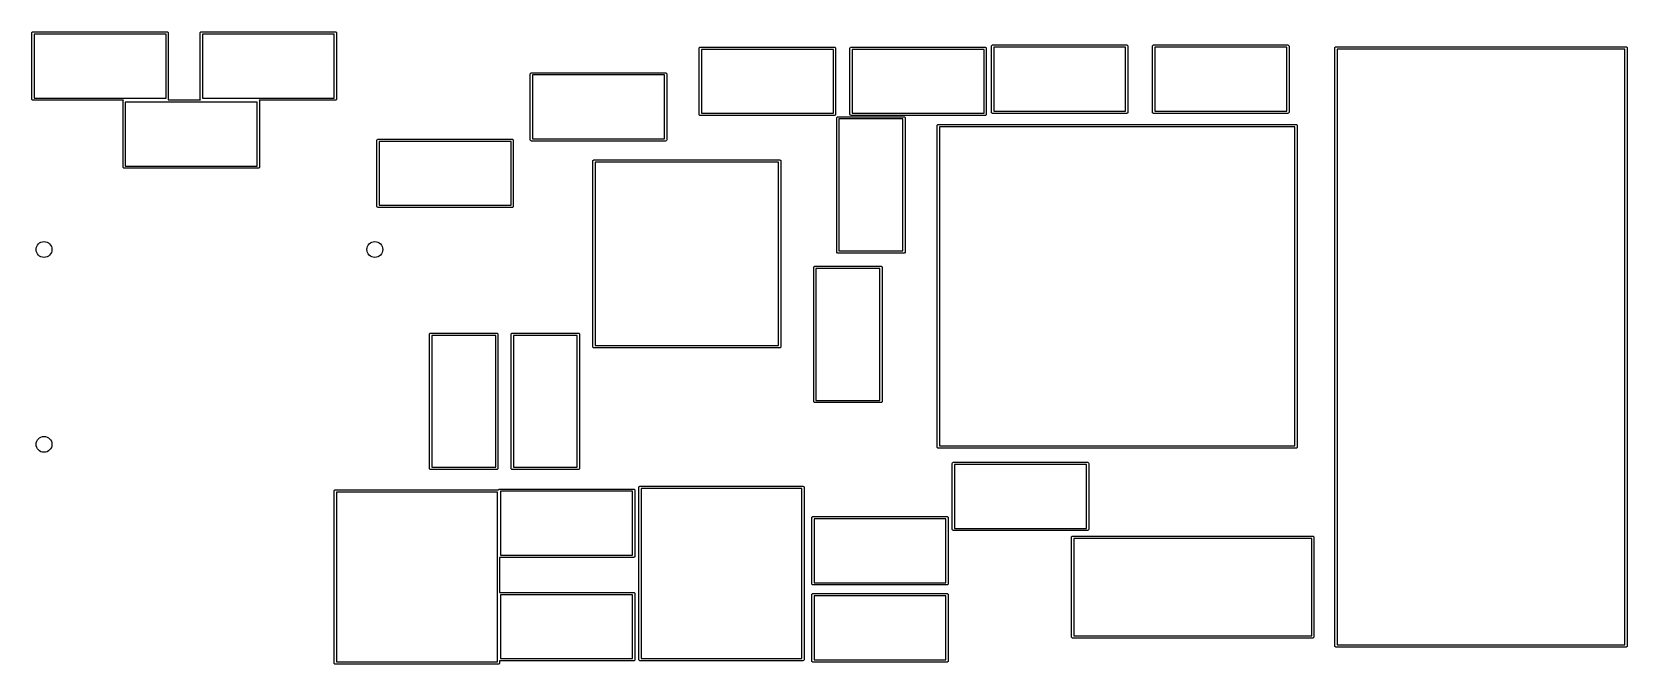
# Model space of a CAD drawing. Extents: x 5.63 to 7.02, y -4.13 to -3.58.
import ezdxf

# ---------------------------------------------------------------- set-up
doc = ezdxf.new("R2010")
doc.units = 0
doc.header["$MEASUREMENT"] = 0
doc.layers.add('BLACK', color=7, linetype='CONTINUOUS')

msp = doc.modelspace()

# ---------------------------------------------------------------- linework, layer by layer
at = {"layer": 'BLACK', "linetype": 'CONTINUOUS'}
for p, q in [((5.6347, -3.5807), (5.6348, -3.5803)), ((5.6347, -3.6382), (5.6347, -3.5807)), ((5.6348, -3.5803), (5.6354, -3.5798)), ((5.6354, -3.5798), (5.6357, -3.5797)), ((5.6357, -3.5797), (5.7523, -3.5797)), ((5.6367, -3.5817), (5.6367, -3.6372)), ((5.7513, -3.5817), (5.6367, -3.5817)), ((5.7513, -3.6372), (5.7513, -3.5817)), ((5.7523, -3.5797), (5.7526, -3.5798)), ((5.7526, -3.5798), (5.7532, -3.5803)), ((5.7532, -3.5803), (5.7532, -3.5807)), ((5.7532, -3.5807), (5.7532, -3.6382)), ((5.7809, -3.5807), (5.781, -3.5803)), ((5.7809, -3.6382), (5.7809, -3.5807)), ((5.781, -3.5803), (5.7815, -3.5798)), ((5.7815, -3.5798), (5.7819, -3.5797)), ((5.7819, -3.5797), (5.8984, -3.5797)), ((5.7829, -3.5817), (5.7829, -3.6372)), ((5.8974, -3.5817), (5.7829, -3.5817)), ((5.8974, -3.6372), (5.8974, -3.5817)), ((5.8984, -3.5797), (5.8988, -3.5798)), ((5.8988, -3.5798), (5.8993, -3.5803)), ((5.8993, -3.5803), (5.8994, -3.5807)), ((5.8994, -3.5807), (5.8994, -3.6382)), ((6.2145, -3.5939), (6.2146, -3.5936)), ((6.2145, -3.6514), (6.2145, -3.5939)), ((6.2146, -3.5936), (6.2151, -3.593)), ((6.2151, -3.593), (6.2155, -3.593)), ((6.2155, -3.593), (6.332, -3.593)), ((6.2165, -3.5949), (6.2165, -3.6504)), ((6.3311, -3.5949), (6.2165, -3.5949)), ((6.3311, -3.6504), (6.3311, -3.5949)), ((6.332, -3.593), (6.3324, -3.593)), ((6.3324, -3.593), (6.333, -3.5936)), ((6.333, -3.5936), (6.333, -3.5939)), ((6.333, -3.5939), (6.333, -3.6514)), ((6.3455, -3.5939), (6.3456, -3.5936)), ((6.3455, -3.6514), (6.3455, -3.5939)), ((6.3456, -3.5936), (6.3461, -3.593)), ((6.3461, -3.593), (6.3465, -3.593)), ((6.3465, -3.593), (6.4631, -3.593)), ((6.3475, -3.5949), (6.3475, -3.6504)), ((6.4621, -3.5949), (6.3475, -3.5949)), ((6.4621, -3.6504), (6.4621, -3.5949)), ((6.4631, -3.593), (6.4634, -3.593)), ((6.4634, -3.593), (6.464, -3.5936)), ((6.464, -3.5936), (6.464, -3.5939)), ((6.464, -3.5939), (6.464, -3.6514)), ((6.4685, -3.5917), (6.4691, -3.5912)), ((6.4685, -3.5921), (6.4685, -3.5917)), ((6.4685, -3.6496), (6.4685, -3.5921)), ((6.4691, -3.5912), (6.4694, -3.5911)), ((6.4694, -3.5911), (6.586, -3.5911)), ((6.4704, -3.5931), (6.4704, -3.6486)), ((6.585, -3.5931), (6.4704, -3.5931)), ((6.585, -3.6486), (6.585, -3.5931)), ((6.586, -3.5911), (6.5864, -3.5912)), ((6.5864, -3.5912), (6.5869, -3.5917)), ((6.5869, -3.5917), (6.587, -3.5921)), ((6.587, -3.5921), (6.587, -3.6496)), ((6.6085, -3.5917), (6.6091, -3.5912)), ((6.6085, -3.5921), (6.6085, -3.5917)), ((6.6085, -3.6496), (6.6085, -3.5921)), ((6.6091, -3.5912), (6.6094, -3.5911)), ((6.6094, -3.5911), (6.726, -3.5911)), ((6.6104, -3.5931), (6.6104, -3.6486)), ((6.725, -3.5931), (6.6104, -3.5931)), ((6.725, -3.6486), (6.725, -3.5931)), ((6.726, -3.5911), (6.7264, -3.5912)), ((6.7264, -3.5912), (6.7269, -3.5917)), ((6.7269, -3.5917), (6.727, -3.5921)), ((6.727, -3.5921), (6.727, -3.6496)), ((6.7668, -3.5937), (6.7669, -3.5933)), ((6.7668, -4.1134), (6.7668, -3.5937)), ((6.7669, -3.5933), (6.7674, -3.5928)), ((6.7674, -3.5928), (6.7678, -3.5927)), ((6.7678, -3.5927), (7.0198, -3.5927)), ((6.7688, -3.5947), (6.7688, -4.1124)), ((7.0188, -3.5947), (6.7688, -3.5947)), ((7.0188, -4.1124), (7.0188, -3.5947)), ((7.0198, -3.5927), (7.0201, -3.5928)), ((7.0201, -3.5928), (7.0207, -3.5933)), ((7.0207, -3.5933), (7.0207, -3.5937)), ((7.0207, -3.5937), (7.0207, -4.1134)), ((6.0678, -3.6161), (6.0679, -3.6158)), ((6.0678, -3.6736), (6.0678, -3.6161)), ((6.0679, -3.6158), (6.0684, -3.6152)), ((6.0684, -3.6152), (6.0688, -3.6152)), ((6.0688, -3.6152), (6.1853, -3.6152)), ((6.0698, -3.6171), (6.0698, -3.6726)), ((6.1844, -3.6171), (6.0698, -3.6171)), ((6.1844, -3.6726), (6.1844, -3.6171)), ((6.1853, -3.6152), (6.1857, -3.6152)), ((6.1857, -3.6152), (6.1862, -3.6158)), ((6.1862, -3.6158), (6.1863, -3.6161)), ((6.1863, -3.6161), (6.1863, -3.6736)), ((5.6348, -3.6386), (5.6347, -3.6382)), ((5.6354, -3.6391), (5.6348, -3.6386)), ((5.6357, -3.6392), (5.6354, -3.6391)), ((5.7143, -3.6392), (5.6357, -3.6392)), ((5.6367, -3.6372), (5.7513, -3.6372)), ((5.714, -3.6398), (5.7141, -3.6394)), ((5.714, -3.6972), (5.714, -3.6398)), ((5.7141, -3.6394), (5.7143, -3.6392)), ((5.7159, -3.6407), (5.7159, -3.6963)), ((5.8305, -3.6407), (5.7159, -3.6407)), ((5.7532, -3.6386), (5.753, -3.6388)), ((5.753, -3.6388), (5.7812, -3.6388)), ((5.7532, -3.6382), (5.7532, -3.6386)), ((5.781, -3.6386), (5.7809, -3.6382)), ((5.7812, -3.6388), (5.781, -3.6386)), ((5.7829, -3.6372), (5.8974, -3.6372)), ((5.8305, -3.6963), (5.8305, -3.6407)), ((5.8984, -3.6392), (5.8322, -3.6392)), ((5.8322, -3.6392), (5.8324, -3.6394)), ((5.8324, -3.6394), (5.8325, -3.6398)), ((5.8325, -3.6398), (5.8325, -3.6972)), ((5.8988, -3.6391), (5.8984, -3.6392)), ((5.8993, -3.6386), (5.8988, -3.6391)), ((5.8994, -3.6382), (5.8993, -3.6386)), ((6.2146, -3.6518), (6.2145, -3.6514)), ((6.2151, -3.6523), (6.2146, -3.6518)), ((6.2155, -3.6524), (6.2151, -3.6523)), ((6.332, -3.6524), (6.2155, -3.6524)), ((6.2165, -3.6504), (6.3311, -3.6504)), ((6.3324, -3.6523), (6.332, -3.6524)), ((6.333, -3.6518), (6.3324, -3.6523)), ((6.333, -3.6514), (6.333, -3.6518)), ((6.3341, -3.654), (6.3347, -3.6535)), ((6.3341, -3.6544), (6.3341, -3.654)), ((6.3341, -3.7709), (6.3341, -3.6544)), ((6.3347, -3.6535), (6.335, -3.6534)), ((6.335, -3.6534), (6.3925, -3.6534)), ((6.336, -3.6554), (6.336, -3.77)), ((6.3915, -3.6554), (6.336, -3.6554)), ((6.3456, -3.6518), (6.3455, -3.6514)), ((6.3461, -3.6523), (6.3456, -3.6518)), ((6.3465, -3.6524), (6.3461, -3.6523)), ((6.4631, -3.6524), (6.3465, -3.6524)), ((6.3475, -3.6504), (6.4621, -3.6504)), ((6.3915, -3.77), (6.3915, -3.6554)), ((6.3925, -3.6534), (6.3929, -3.6535)), ((6.3929, -3.6535), (6.3934, -3.654)), ((6.3934, -3.654), (6.3935, -3.6544)), ((6.3935, -3.6544), (6.3935, -3.7709)), ((6.4634, -3.6523), (6.4631, -3.6524)), ((6.464, -3.6518), (6.4634, -3.6523)), ((6.464, -3.6514), (6.464, -3.6518)), ((6.4685, -3.65), (6.4685, -3.6496)), ((6.4691, -3.6505), (6.4685, -3.65)), ((6.4694, -3.6506), (6.4691, -3.6505)), ((6.586, -3.6506), (6.4694, -3.6506)), ((6.4704, -3.6486), (6.585, -3.6486)), ((6.5864, -3.6505), (6.586, -3.6506)), ((6.5869, -3.65), (6.5864, -3.6505)), ((6.587, -3.6496), (6.5869, -3.65)), ((6.6085, -3.65), (6.6085, -3.6496)), ((6.6091, -3.6505), (6.6085, -3.65)), ((6.6094, -3.6506), (6.6091, -3.6505)), ((6.726, -3.6506), (6.6094, -3.6506)), ((6.6104, -3.6486), (6.725, -3.6486)), ((6.7264, -3.6505), (6.726, -3.6506)), ((6.7269, -3.65), (6.7264, -3.6505)), ((6.727, -3.6496), (6.7269, -3.65)), ((6.0698, -3.6726), (6.1844, -3.6726)), ((6.4212, -3.6611), (6.4213, -3.6607)), ((6.4212, -3.9406), (6.4212, -3.6611)), ((6.4213, -3.6607), (6.4218, -3.6602)), ((6.4218, -3.6602), (6.4222, -3.6601)), ((6.4222, -3.6601), (6.7332, -3.6601)), ((6.4232, -3.6621), (6.4232, -3.9396)), ((6.7322, -3.6621), (6.4232, -3.6621)), ((6.7322, -3.9396), (6.7322, -3.6621)), ((6.7332, -3.6601), (6.7336, -3.6602)), ((6.7336, -3.6602), (6.7341, -3.6607)), ((6.7341, -3.6607), (6.7342, -3.6611)), ((6.7342, -3.6611), (6.7342, -3.9406)), ((5.9345, -3.6739), (5.9346, -3.6736)), ((5.9345, -3.7314), (5.9345, -3.6739)), ((5.9346, -3.6736), (5.9351, -3.673)), ((5.9351, -3.673), (5.9355, -3.673)), ((5.9355, -3.673), (6.052, -3.673)), ((5.9365, -3.6749), (5.9365, -3.7304)), ((6.0511, -3.6749), (5.9365, -3.6749)), ((6.0511, -3.7304), (6.0511, -3.6749)), ((6.052, -3.673), (6.0524, -3.673)), ((6.0524, -3.673), (6.053, -3.6736)), ((6.053, -3.6736), (6.053, -3.6739)), ((6.053, -3.6739), (6.053, -3.7314)), ((6.0679, -3.674), (6.0678, -3.6736)), ((6.0684, -3.6745), (6.0679, -3.674)), ((6.0688, -3.6746), (6.0684, -3.6745)), ((6.1853, -3.6746), (6.0688, -3.6746)), ((6.1857, -3.6745), (6.1853, -3.6746)), ((6.1862, -3.674), (6.1857, -3.6745)), ((6.1863, -3.6736), (6.1862, -3.674)), ((5.7141, -3.6976), (5.714, -3.6972)), ((5.7146, -3.6982), (5.7141, -3.6976)), ((5.715, -3.6982), (5.7146, -3.6982)), ((5.8315, -3.6982), (5.715, -3.6982)), ((5.7159, -3.6963), (5.8305, -3.6963)), ((5.8319, -3.6982), (5.8315, -3.6982)), ((5.8324, -3.6976), (5.8319, -3.6982)), ((5.8325, -3.6972), (5.8324, -3.6976)), ((6.1221, -3.692), (6.1222, -3.6916)), ((6.1221, -3.8534), (6.1221, -3.692)), ((6.1222, -3.6916), (6.1227, -3.6911)), ((6.1227, -3.6911), (6.1231, -3.691)), ((6.1231, -3.691), (6.2845, -3.691)), ((6.1241, -3.693), (6.1241, -3.8524)), ((6.2835, -3.693), (6.1241, -3.693)), ((6.2835, -3.8524), (6.2835, -3.693)), ((6.2845, -3.691), (6.2849, -3.6911)), ((6.2849, -3.6911), (6.2854, -3.6916)), ((6.2854, -3.6916), (6.2855, -3.692)), ((6.2855, -3.692), (6.2855, -3.8534)), ((5.9346, -3.7318), (5.9345, -3.7314)), ((5.9351, -3.7323), (5.9346, -3.7318)), ((5.9355, -3.7324), (5.9351, -3.7323)), ((6.052, -3.7324), (5.9355, -3.7324)), ((5.9365, -3.7304), (6.0511, -3.7304)), ((6.0524, -3.7323), (6.052, -3.7324)), ((6.053, -3.7318), (6.0524, -3.7323)), ((6.053, -3.7314), (6.053, -3.7318)), ((6.3141, -3.784), (6.3147, -3.7835)), ((6.3147, -3.7835), (6.315, -3.7834)), ((6.315, -3.7834), (6.3725, -3.7834)), ((6.3341, -3.7713), (6.3341, -3.7709)), ((6.3347, -3.7719), (6.3341, -3.7713)), ((6.335, -3.7719), (6.3347, -3.7719)), ((6.3925, -3.7719), (6.335, -3.7719)), ((6.336, -3.77), (6.3915, -3.77)), ((6.3725, -3.7834), (6.3729, -3.7835)), ((6.3729, -3.7835), (6.3734, -3.784)), ((6.3929, -3.7719), (6.3925, -3.7719)), ((6.3934, -3.7713), (6.3929, -3.7719)), ((6.3935, -3.7709), (6.3934, -3.7713)), ((6.3141, -3.7844), (6.3141, -3.784)), ((6.3141, -3.9009), (6.3141, -3.7844)), ((6.316, -3.7854), (6.316, -3.9)), ((6.3715, -3.7854), (6.316, -3.7854)), ((6.3715, -3.9), (6.3715, -3.7854)), ((6.3734, -3.784), (6.3735, -3.7844)), ((6.3735, -3.7844), (6.3735, -3.9009)), ((5.9802, -3.8425), (5.9803, -3.8421)), ((5.9802, -3.9591), (5.9802, -3.8425)), ((5.9803, -3.8421), (5.9808, -3.8416)), ((5.9808, -3.8416), (5.9812, -3.8415)), ((5.9812, -3.8415), (6.0387, -3.8415)), ((5.9822, -3.8435), (5.9822, -3.9581)), ((6.0377, -3.8435), (5.9822, -3.8435)), ((6.0377, -3.9581), (6.0377, -3.8435)), ((6.0387, -3.8415), (6.0391, -3.8416)), ((6.0391, -3.8416), (6.0396, -3.8421)), ((6.0396, -3.8421), (6.0397, -3.8425)), ((6.0397, -3.8425), (6.0397, -3.9591)), ((6.0511, -3.8425), (6.0512, -3.8421)), ((6.0511, -3.9591), (6.0511, -3.8425)), ((6.0512, -3.8421), (6.0517, -3.8416)), ((6.0517, -3.8416), (6.0521, -3.8415)), ((6.0521, -3.8415), (6.1095, -3.8415)), ((6.0531, -3.8435), (6.0531, -3.9581)), ((6.1086, -3.8435), (6.0531, -3.8435)), ((6.1086, -3.9581), (6.1086, -3.8435)), ((6.1095, -3.8415), (6.1099, -3.8416)), ((6.1099, -3.8416), (6.1105, -3.8421)), ((6.1105, -3.8421), (6.1105, -3.8425)), ((6.1105, -3.8425), (6.1105, -3.9591)), ((6.1241, -3.8524), (6.2835, -3.8524)), ((6.1222, -3.8538), (6.1221, -3.8534)), ((6.1227, -3.8543), (6.1222, -3.8538)), ((6.1231, -3.8544), (6.1227, -3.8543)), ((6.2845, -3.8544), (6.1231, -3.8544)), ((6.2849, -3.8543), (6.2845, -3.8544)), ((6.2854, -3.8538), (6.2849, -3.8543)), ((6.2855, -3.8534), (6.2854, -3.8538)), ((6.3141, -3.9013), (6.3141, -3.9009)), ((6.3147, -3.9019), (6.3141, -3.9013)), ((6.315, -3.9019), (6.3147, -3.9019)), ((6.3725, -3.9019), (6.315, -3.9019)), ((6.316, -3.9), (6.3715, -3.9)), ((6.3729, -3.9019), (6.3725, -3.9019)), ((6.3734, -3.9013), (6.3729, -3.9019)), ((6.3735, -3.9009), (6.3734, -3.9013)), ((6.4213, -3.941), (6.4212, -3.9406)), ((6.4218, -3.9415), (6.4213, -3.941)), ((6.4222, -3.9416), (6.4218, -3.9415)), ((6.7332, -3.9416), (6.4222, -3.9416)), ((6.4232, -3.9396), (6.7322, -3.9396)), ((6.7336, -3.9415), (6.7332, -3.9416)), ((6.7341, -3.941), (6.7336, -3.9415)), ((6.7342, -3.9406), (6.7341, -3.941)), ((5.9803, -3.9594), (5.9802, -3.9591)), ((5.9808, -3.96), (5.9803, -3.9594)), ((5.9812, -3.96), (5.9808, -3.96)), ((6.0387, -3.96), (5.9812, -3.96)), ((5.9822, -3.9581), (6.0377, -3.9581)), ((6.0391, -3.96), (6.0387, -3.96)), ((6.0396, -3.9594), (6.0391, -3.96)), ((6.0397, -3.9591), (6.0396, -3.9594)), ((6.0512, -3.9594), (6.0511, -3.9591)), ((6.0517, -3.96), (6.0512, -3.9594)), ((6.0521, -3.96), (6.0517, -3.96)), ((6.1095, -3.96), (6.0521, -3.96)), ((6.0531, -3.9581), (6.1086, -3.9581)), ((6.1099, -3.96), (6.1095, -3.96)), ((6.1105, -3.9594), (6.1099, -3.96)), ((6.1105, -3.9591), (6.1105, -3.9594)), ((6.4344, -3.9547), (6.4345, -3.9543)), ((6.4344, -4.0122), (6.4344, -3.9547)), ((6.4345, -3.9543), (6.4351, -3.9538)), ((6.4351, -3.9538), (6.4354, -3.9537)), ((6.4354, -3.9537), (6.552, -3.9537)), ((6.4364, -3.9557), (6.4364, -4.0112)), ((6.551, -3.9557), (6.4364, -3.9557)), ((6.551, -4.0112), (6.551, -3.9557)), ((6.552, -3.9537), (6.5523, -3.9538)), ((6.5523, -3.9538), (6.5529, -3.9543)), ((6.5529, -3.9543), (6.553, -3.9547)), ((6.553, -3.9547), (6.553, -4.0122)), ((5.8975, -3.9782), (5.898, -3.9777)), ((5.898, -3.9777), (5.8984, -3.9776)), ((5.8984, -3.9776), (6.0401, -3.9776)), ((6.0401, -3.9776), (6.0406, -3.977)), ((6.0401, -3.9776), (6.0401, -3.9776)), ((6.0406, -3.977), (6.041, -3.977)), ((6.041, -3.977), (6.1576, -3.977)), ((6.1576, -3.977), (6.1579, -3.977)), ((6.1579, -3.977), (6.1585, -3.9776)), ((6.1585, -3.9776), (6.1585, -3.978)), ((6.162, -3.9756), (6.1621, -3.9752)), ((6.162, -4.1252), (6.162, -3.9756)), ((6.1621, -3.9752), (6.1626, -3.9747)), ((6.1626, -3.9747), (6.163, -3.9746)), ((6.163, -3.9746), (6.3047, -3.9746)), ((6.164, -3.9766), (6.164, -4.1242)), ((6.3037, -3.9766), (6.164, -3.9766)), ((6.3037, -4.1242), (6.3037, -3.9766)), ((6.3047, -3.9746), (6.3051, -3.9747)), ((6.3051, -3.9747), (6.3056, -3.9752)), ((6.3056, -3.9752), (6.3057, -3.9756)), ((6.3057, -3.9756), (6.3057, -4.1252)), ((5.8974, -3.9786), (5.8975, -3.9782)), ((5.8974, -4.1282), (5.8974, -3.9786)), ((5.8994, -3.9796), (5.8994, -4.1272)), ((6.0392, -3.9796), (5.8994, -3.9796)), ((6.0392, -4.1272), (6.0392, -3.9796)), ((6.042, -3.9789), (6.042, -4.0344)), ((6.1566, -3.9789), (6.042, -3.9789)), ((6.1566, -4.0344), (6.1566, -3.9789)), ((6.1585, -3.978), (6.1585, -4.0354)), ((6.3124, -4.002), (6.3125, -4.0016)), ((6.3124, -4.0594), (6.3124, -4.002)), ((6.3125, -4.0016), (6.313, -4.0011)), ((6.313, -4.0011), (6.3134, -4.001)), ((6.3134, -4.001), (6.4299, -4.001)), ((6.3144, -4.003), (6.3144, -4.0585)), ((6.4289, -4.003), (6.3144, -4.003)), ((6.4289, -4.0585), (6.4289, -4.003)), ((6.4299, -4.001), (6.4303, -4.0011)), ((6.4303, -4.0011), (6.4308, -4.0016)), ((6.4308, -4.0016), (6.4309, -4.002)), ((6.4309, -4.002), (6.4309, -4.0594)), ((6.4345, -4.0126), (6.4344, -4.0122)), ((6.4351, -4.0131), (6.4345, -4.0126)), ((6.4354, -4.0132), (6.4351, -4.0131)), ((6.552, -4.0132), (6.4354, -4.0132)), ((6.4364, -4.0112), (6.551, -4.0112)), ((6.538, -4.0189), (6.5381, -4.0185)), ((6.538, -4.1055), (6.538, -4.0189)), ((6.5381, -4.0185), (6.5386, -4.018)), ((6.5386, -4.018), (6.539, -4.0179)), ((6.539, -4.0179), (6.7476, -4.0179)), ((6.5523, -4.0131), (6.552, -4.0132)), ((6.5529, -4.0126), (6.5523, -4.0131)), ((6.553, -4.0122), (6.5529, -4.0126)), ((6.7476, -4.0179), (6.748, -4.018)), ((6.748, -4.018), (6.7485, -4.0185)), ((6.7485, -4.0185), (6.7486, -4.0189)), ((6.7486, -4.0189), (6.7486, -4.1055)), ((6.54, -4.0199), (6.54, -4.1045)), ((6.7467, -4.0199), (6.54, -4.0199)), ((6.7467, -4.1045), (6.7467, -4.0199)), ((6.1576, -4.0364), (6.0411, -4.0364)), ((6.0411, -4.0364), (6.0411, -4.067)), ((6.042, -4.0344), (6.1566, -4.0344)), ((6.1579, -4.0363), (6.1576, -4.0364)), ((6.1585, -4.0358), (6.1579, -4.0363)), ((6.1585, -4.0354), (6.1585, -4.0358)), ((6.3125, -4.0598), (6.3124, -4.0594)), ((6.313, -4.0604), (6.3125, -4.0598)), ((6.3134, -4.0604), (6.313, -4.0604)), ((6.4299, -4.0604), (6.3134, -4.0604)), ((6.3144, -4.0585), (6.4289, -4.0585)), ((6.4303, -4.0604), (6.4299, -4.0604)), ((6.4308, -4.0598), (6.4303, -4.0604)), ((6.4309, -4.0594), (6.4308, -4.0598)), ((6.0411, -4.067), (6.1576, -4.067)), ((6.042, -4.0689), (6.042, -4.1244)), ((6.1566, -4.0689), (6.042, -4.0689)), ((6.1566, -4.1244), (6.1566, -4.0689)), ((6.1576, -4.067), (6.1579, -4.067)), ((6.1579, -4.067), (6.1585, -4.0676)), ((6.1585, -4.0676), (6.1585, -4.068)), ((6.1585, -4.068), (6.1585, -4.1254)), ((6.3124, -4.0689), (6.3125, -4.0685)), ((6.3124, -4.1264), (6.3124, -4.0689)), ((6.3125, -4.0685), (6.313, -4.068)), ((6.313, -4.068), (6.3134, -4.0679)), ((6.3134, -4.0679), (6.4299, -4.0679)), ((6.3144, -4.0699), (6.3144, -4.1254)), ((6.4289, -4.0699), (6.3144, -4.0699)), ((6.4289, -4.1254), (6.4289, -4.0699)), ((6.4299, -4.0679), (6.4303, -4.068)), ((6.4303, -4.068), (6.4308, -4.0685)), ((6.4308, -4.0685), (6.4309, -4.0689)), ((6.4309, -4.0689), (6.4309, -4.1264)), ((6.5381, -4.1059), (6.538, -4.1055)), ((6.5386, -4.1064), (6.5381, -4.1059)), ((6.539, -4.1065), (6.5386, -4.1064)), ((6.7476, -4.1065), (6.539, -4.1065)), ((6.54, -4.1045), (6.7467, -4.1045)), ((6.748, -4.1064), (6.7476, -4.1065)), ((6.7485, -4.1059), (6.748, -4.1064)), ((6.7486, -4.1055), (6.7485, -4.1059)), ((6.7669, -4.1138), (6.7668, -4.1134)), ((6.7674, -4.1143), (6.7669, -4.1138)), ((6.7678, -4.1144), (6.7674, -4.1143)), ((7.0198, -4.1144), (6.7678, -4.1144)), ((6.7688, -4.1124), (7.0188, -4.1124)), ((7.0201, -4.1143), (7.0198, -4.1144)), ((7.0207, -4.1138), (7.0201, -4.1143)), ((7.0207, -4.1134), (7.0207, -4.1138)), ((5.8975, -4.1286), (5.8974, -4.1282)), ((5.898, -4.1291), (5.8975, -4.1286)), ((5.8984, -4.1292), (5.898, -4.1291)), ((6.0402, -4.1292), (5.8984, -4.1292)), ((5.8994, -4.1272), (6.0392, -4.1272)), ((6.0405, -4.1291), (6.0402, -4.1292)), ((6.0411, -4.1286), (6.0405, -4.1291)), ((6.1576, -4.1264), (6.0411, -4.1264)), ((6.0411, -4.1264), (6.0411, -4.1282)), ((6.0411, -4.1282), (6.0411, -4.1286)), ((6.042, -4.1244), (6.1566, -4.1244)), ((6.1579, -4.1263), (6.1576, -4.1264)), ((6.1585, -4.1258), (6.1579, -4.1263)), ((6.1585, -4.1254), (6.1585, -4.1258)), ((6.1621, -4.1256), (6.162, -4.1252)), ((6.1626, -4.1261), (6.1621, -4.1256)), ((6.163, -4.1262), (6.1626, -4.1261)), ((6.3047, -4.1262), (6.163, -4.1262)), ((6.164, -4.1242), (6.3037, -4.1242)), ((6.3051, -4.1261), (6.3047, -4.1262)), ((6.3056, -4.1256), (6.3051, -4.1261)), ((6.3057, -4.1252), (6.3056, -4.1256)), ((6.3125, -4.1268), (6.3124, -4.1264)), ((6.313, -4.1273), (6.3125, -4.1268)), ((6.3134, -4.1274), (6.313, -4.1273)), ((6.4299, -4.1274), (6.3134, -4.1274)), ((6.3144, -4.1254), (6.4289, -4.1254)), ((6.4303, -4.1273), (6.4299, -4.1274)), ((6.4308, -4.1268), (6.4303, -4.1273)), ((6.4309, -4.1264), (6.4308, -4.1268))]:
    msp.add_line(p, q, dxfattribs=at)
at = {"layer": 'BLACK'}
for centre in [(5.6453, -3.7689), (5.6453, -3.7689), (5.9327, -3.7689), (5.9327, -3.7689), (5.6453, -3.9382), (5.6453, -3.9382)]:
    msp.add_circle(centre, 0.00689, dxfattribs=at)

doc.saveas('drawing.dxf')
